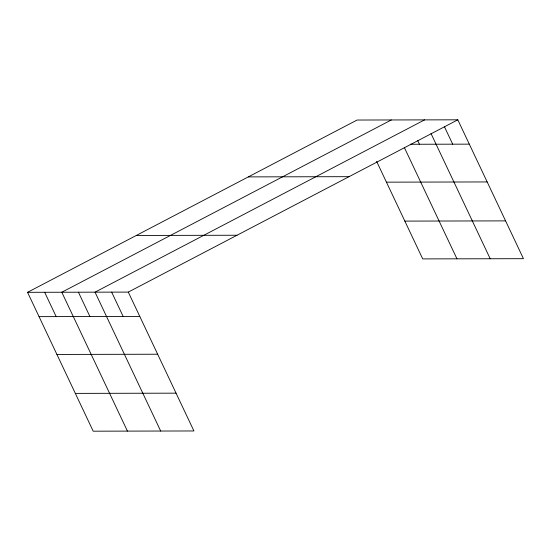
<?xml version="1.0" encoding="UTF-8"?>
<svg xmlns="http://www.w3.org/2000/svg" width="551" height="551" viewBox="0 0 551 551"><rect width="100%" height="100%" fill="white"/><g stroke="black" fill="none" stroke-linecap="round" stroke-linejoin="round"><path stroke-width="0.83" d="M27.55 292.319L128.287 292.099L193.924 430.965L93.195 431.185L27.55 292.319L357.076 120.035L457.805 119.815L523.45 258.681L422.713 258.901L376.595 161.333M391.327 119.96L61.802 292.244L127.439 431.109M424.566 119.891L95.041 292.168L160.685 431.04M128.287 292.099L457.805 119.815M410.302 144.272L469.307 144.148M248.329 176.892L349.065 176.671M386.444 182.161L487.174 181.94M404.847 221.103L505.584 220.882M136.29 235.463L237.026 235.243M39.052 316.646L139.782 316.426M56.918 354.445L157.648 354.224M75.329 393.386L176.058 393.166M444.423 126.696L452.688 144.183M431.034 133.576L490.211 258.756M417.651 140.45L419.449 144.252M404.282 147.379L456.965 258.825M111.66 292.133L123.162 316.467M78.421 292.209L89.923 316.536M44.672 292.278L56.174 316.611"/></g></svg>
